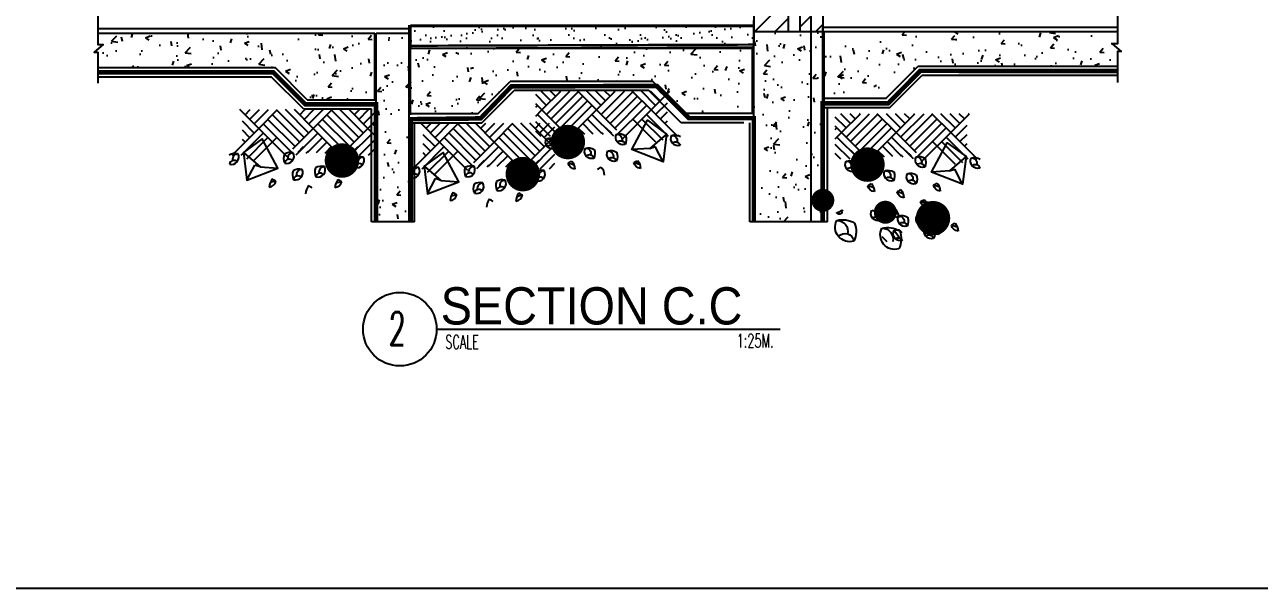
# Model space of a CAD drawing. Extents: x 417610.1 to 417639, y 43413.5 to 43433.4.
# Drawn here: x 417616.72 to 417622.1, y 43413.49 to 43415.95 of the extents above; entities that cross this region are included whole.
import ezdxf

# ---------------------------------------------------------------- set-up
doc = ezdxf.new("R2010")
doc.units = 0
doc.header["$MEASUREMENT"] = 0
doc.linetypes.add('CENTERX2', pattern=[4, 2.5, -0.5, 0.5, -0.5])
doc.linetypes.add('HIDDEN2', pattern=[0.1875, 0.125, -0.0625])
doc.layers.get('0').update_dxf_attribs({"linetype": 'CONTINUOUS'})
for name, color, linetype in [('2', 2, 'CONTINUOUS'), ('AXES', 11, 'CENTERX2'), ('gravel', 11, 'CONTINUOUS'), ('Hatch', 11, 'CONTINUOUS'), ('INSUL', 7, 'CONTINUOUS'), ('Plaster', 7, 'CONTINUOUS'), ('SANI', 2, 'CONTINUOUS'), ('TITLE', 6, 'CONTINUOUS'), ('TXT', 2, 'CONTINUOUS'), ('TXT1', 2, 'CONTINUOUS'), ('WALL', 6, 'CONTINUOUS'), ('WallPartition', 2, 'CONTINUOUS'), ('Windows', 9, 'CONTINUOUS')]:
    doc.layers.add(name, color=color, linetype=linetype)
doc.styles.add('ROMANS', font='ROMANS.shx', dxfattribs={"width": 0.6})
doc.styles.add('TTXT', font='swisse.ttf', dxfattribs={"width": 0.6})

# ---------------------------------------------------------------- blocks, each defined once
blk = doc.blocks.new('A$C22107CF4')
for p, q in [((0.1286, 0.2837), (0.0467, 0.3655)), ((0.0494, 0.3629), (0.052, 0.3655)), ((0.0692, 0.3431), (0.0916, 0.3655)), ((0.089, 0.3233), (0.1312, 0.3655)), ((0.1088, 0.3035), (0.1708, 0.3655)), ((0.1286, 0.2837), (0.2104, 0.3655)), ((0.287, 0.2045), (0.1682, 0.3233)), ((0.3068, 0.2243), (0.188, 0.3431)), ((0.3266, 0.2441), (0.2078, 0.3629)), ((0.3464, 0.2639), (0.2447, 0.3655)), ((0.3662, 0.2837), (0.2843, 0.3655)), ((0.287, 0.3629), (0.2896, 0.3655)), ((0.3068, 0.3431), (0.3292, 0.3655)), ((0.3266, 0.3233), (0.3688, 0.3655)), ((0.3464, 0.3035), (0.4084, 0.3655)), ((0.3662, 0.2837), (0.448, 0.3655)), ((0.5246, 0.2045), (0.4058, 0.3233)), ((0.5444, 0.2243), (0.4256, 0.3431)), ((0.5642, 0.2441), (0.4454, 0.3629)), ((0.584, 0.2639), (0.4823, 0.3655)), ((0.6038, 0.2837), (0.5219, 0.3655)), ((0.5246, 0.3629), (0.5272, 0.3655)), ((0.5444, 0.3431), (0.5668, 0.3655)), ((0.5642, 0.3233), (0.6064, 0.3655)), ((0.584, 0.3035), (0.6308, 0.3504)), ((0.0126, 0.1677), (0.1286, 0.2837)), ((0.1088, 0.2639), (0.0574, 0.3153)), ((0.089, 0.2441), (0.0574, 0.2757)), ((0.2522, 0.1601), (0.1286, 0.2837)), ((0.2844, 0.1675), (0.1484, 0.3035)), ((0.2775, 0.195), (0.3662, 0.2837)), ((0.4822, 0.1677), (0.3662, 0.2837)), ((0.5048, 0.1847), (0.386, 0.3035)), ((0.4877, 0.1677), (0.6038, 0.2837)), ((0.6038, 0.2837), (0.6308, 0.3108)), ((0.6308, 0.2566), (0.6038, 0.2837)), ((0.6308, 0.2962), (0.6236, 0.3035)), ((0.0522, 0.1677), (0.1484, 0.2639)), ((0.0692, 0.2243), (0.0574, 0.2361)), ((0.0761, 0.152), (0.1682, 0.2441)), ((0.1077, 0.144), (0.2078, 0.2441)), ((0.2911, 0.169), (0.386, 0.2639)), ((0.3425, 0.1808), (0.4058, 0.2441)), ((0.3799, 0.1786), (0.4256, 0.2243)), ((0.5273, 0.1677), (0.6236, 0.2639)), ((0.5669, 0.1677), (0.6308, 0.2316)), ((0.2998, 0.1806), (0.3237, 0.2045)), ((0.335, 0.1762), (0.3435, 0.1847)), ((0.4173, 0.1764), (0.4454, 0.2045)), ((0.4547, 0.1742), (0.4652, 0.1847)), ((0.4927, 0.1359), (0.5613, 0.2045)), ((0.6065, 0.1677), (0.6308, 0.192))]:
    blk.add_line(p, q)
for points in [[(0.0766, 0.0585), (0.2116, 0.111), (0.1441, 0.2385), (0.0616, 0.1785), (0.0766, 0.0585), (0.1112, 0.1244)], [(0.1343, 0.1163), (0.2116, 0.111), (0.1441, 0.2385), (0.0616, 0.1785), (0.1343, 0.1163), (0.1112, 0.1244)]]:
    blk.add_lwpolyline(points)
for centre, radius, start, end in [((0.0263, 0.124), 0.0509, 76.0322, 121.1405), ((0.0105, 0.1589), 0.0317, 253.7091, 27.4015), ((0.0385, 0.1494), 0.024, 89.5708, 192.7334), ((0.2876, 0.1547), 0.0506, 159.5756, 205.1522), ((0.2666, 0.1288), 0.0509, 76.0322, 121.1405), ((0.2507, 0.1636), 0.0317, 253.7091, 27.4015), ((0.2787, 0.1542), 0.024, 89.5708, 192.7334), ((0.0207, 0.1257), 0.0193, 42.46, 171.8043), ((0.261, 0.1305), 0.0193, 42.46, 171.8043), ((0.4233, 0.0945), 0.0506, 159.5756, 205.1522), ((0.4022, 0.0685), 0.0509, 76.0322, 121.1405), ((0.3864, 0.1034), 0.0317, 253.7091, 27.4015), ((0.4143, 0.0939), 0.024, 89.5708, 192.7334), ((0.5929, 0.1359), 0.0506, 159.5756, 205.1522), ((0.5718, 0.1099), 0.0509, 76.0322, 121.1405), ((0.556, 0.1448), 0.0317, 253.7091, 27.4015), ((0.5662, 0.1116), 0.0193, 42.46, 171.8043), ((0.5839, 0.1354), 0.024, 89.5708, 192.7334), ((0.2409, 0.024), 0.0669, 143.5113, 175.9191), ((0.1707, 0.0622), 0.0336, 275.8828, 346.643), ((0.1707, 0.0622), 0.0336, 275.8828, 346.643), ((0.2198, -0.0514), 0.1071, 98.8765, 112.9463), ((-0.5126, -1.1654), 1.4144, 59.5906, 60.3518), ((0.3258, 0.0823), 0.0506, 159.5756, 205.1522), ((0.3047, 0.0563), 0.0509, 76.0322, 121.1405), ((0.2889, 0.0912), 0.0317, 253.7091, 27.4015), ((0.2991, 0.058), 0.0193, 42.46, 171.8043), ((0.3168, 0.0818), 0.024, 89.5708, 192.7334), ((0.3966, 0.0702), 0.0193, 42.46, 171.8043), ((0.5272, 0.0216), 0.0669, 143.5113, 175.9191), ((-0.2263, -1.1678), 1.4144, 59.5906, 60.3518), ((0.3991, -0.0048), 0.0669, 143.5113, 175.9191), ((-0.3544, -1.1942), 1.4144, 59.5906, 60.3518), ((0.457, 0.0598), 0.0336, 275.8828, 346.643), ((0.457, 0.0598), 0.0336, 275.8828, 346.643), ((0.5062, -0.0538), 0.1071, 98.8765, 112.9463)]:
    blk.add_arc(centre, radius, start, end)
at = {"layer": 'Hatch', "const_width": 0.075}
blk.add_lwpolyline([(0.4534, 0.144, 1), (0.5284, 0.144, 1)], format="xyb", close=True, dxfattribs=at)
blk = doc.blocks.new('A$C53BB0ABE')
for p, q in [((0.1286, 0.5089), (0.0467, 0.5908)), ((0.0494, 0.5881), (0.052, 0.5908)), ((0.1088, 0.4891), (0.0574, 0.5405)), ((0.0692, 0.5683), (0.0916, 0.5908)), ((0.089, 0.5485), (0.1312, 0.5908)), ((0.1088, 0.5287), (0.1708, 0.5908)), ((0.1286, 0.5089), (0.2104, 0.5908)), ((0.287, 0.4297), (0.1682, 0.5485)), ((0.3068, 0.4495), (0.188, 0.5683)), ((0.3266, 0.4693), (0.2078, 0.5881)), ((0.3464, 0.4891), (0.2447, 0.5908)), ((0.3662, 0.5089), (0.2843, 0.5908)), ((0.287, 0.5881), (0.2896, 0.5908)), ((0.3068, 0.5683), (0.3292, 0.5908)), ((0.3266, 0.5485), (0.3688, 0.5908)), ((0.3464, 0.5287), (0.4084, 0.5908)), ((0.3662, 0.5089), (0.448, 0.5908)), ((0.5246, 0.4297), (0.4058, 0.5485)), ((0.5444, 0.4495), (0.4256, 0.5683)), ((0.5642, 0.4693), (0.4454, 0.5881)), ((0.584, 0.4891), (0.4823, 0.5908)), ((0.6038, 0.5089), (0.5219, 0.5908)), ((0.5246, 0.5881), (0.5272, 0.5908)), ((0.5444, 0.5683), (0.5668, 0.5908)), ((0.5642, 0.5485), (0.6064, 0.5908)), ((0.584, 0.5287), (0.6308, 0.5756)), ((0.0126, 0.3929), (0.1286, 0.5089)), ((0.0522, 0.3929), (0.1484, 0.4891)), ((0.089, 0.4693), (0.0574, 0.5009)), ((0.2522, 0.3853), (0.1286, 0.5089)), ((0.2844, 0.3927), (0.1484, 0.5287)), ((0.2775, 0.4202), (0.3662, 0.5089)), ((0.2911, 0.3942), (0.386, 0.4891)), ((0.4822, 0.3929), (0.3662, 0.5089)), ((0.5048, 0.4099), (0.386, 0.5287)), ((0.4877, 0.3929), (0.6038, 0.5089)), ((0.5273, 0.3929), (0.6236, 0.4891)), ((0.6038, 0.5089), (0.6308, 0.536)), ((0.6308, 0.4819), (0.6038, 0.5089)), ((0.6308, 0.5215), (0.6236, 0.5287)), ((0.0692, 0.4495), (0.0574, 0.4613)), ((0.0761, 0.3773), (0.1682, 0.4693)), ((0.1077, 0.3692), (0.2078, 0.4693)), ((0.3425, 0.406), (0.4058, 0.4693)), ((0.3799, 0.4038), (0.4256, 0.4495)), ((0.5669, 0.3929), (0.6308, 0.4568)), ((0.2998, 0.4059), (0.3237, 0.4297)), ((0.335, 0.4014), (0.3435, 0.4099)), ((0.4173, 0.4017), (0.4454, 0.4297)), ((0.4547, 0.3995), (0.4652, 0.4099)), ((0.4927, 0.3612), (0.5613, 0.4297)), ((0.6065, 0.3929), (0.6308, 0.4172)), ((0.6038, 0.1716), (0.5993, 0.1716)), ((0.5993, 0.1716), (0.5993, 0.17)), ((0.5993, 0.17), (0.6008, 0.17)), ((0.6008, 0.17), (0.6008, 0.1685)), ((0.6023, 0.1655), (0.6023, 0.1579)), ((0.6054, 0.17), (0.6038, 0.1716)), ((0.6069, 0.1685), (0.6054, 0.17)), ((0.6084, 0.167), (0.6069, 0.1685)), ((0.6099, 0.167), (0.6084, 0.167)), ((0.6114, 0.1655), (0.6099, 0.167)), ((0.6129, 0.164), (0.6114, 0.1655)), ((0.616, 0.164), (0.6129, 0.164)), ((0.6175, 0.1625), (0.616, 0.164)), ((0.6205, 0.1625), (0.6175, 0.1625)), ((0.6205, 0.1609), (0.6205, 0.1625)), ((0.1652, 0.1106), (0.1667, 0.1091)), ((0.1667, 0.1091), (0.1758, 0.1091)), ((0.1758, 0.1091), (0.1773, 0.1106)), ((0.1773, 0.1106), (0.1804, 0.1106)), ((0.6023, 0.1579), (0.6054, 0.1564)), ((0.6054, 0.1564), (0.6069, 0.1549)), ((0.6069, 0.1549), (0.6084, 0.1534)), ((0.6084, 0.1534), (0.6175, 0.1534)), ((0.6175, 0.1534), (0.619, 0.1549)), ((0.619, 0.1549), (0.622, 0.1549)), ((0.6236, 0.1609), (0.6205, 0.1609)), ((0.622, 0.1564), (0.6236, 0.1579)), ((0.622, 0.1549), (0.622, 0.1564)), ((0.6236, 0.1579), (0.6236, 0.1609)), ((0.4049, 0.033), (0.4273, 0.0554))]:
    blk.add_line(p, q)
for points in [[(0.0766, 0.2837), (0.2116, 0.3362), (0.1441, 0.4638), (0.0616, 0.4038), (0.0766, 0.2837), (0.1112, 0.3497)], [(0.1343, 0.3416), (0.2116, 0.3362), (0.1441, 0.4638), (0.0616, 0.4038), (0.1343, 0.3416), (0.1112, 0.3497)]]:
    blk.add_lwpolyline(points)
for centre, radius, start, end in [((0.0263, 0.3493), 0.0509, 76.0322, 121.1405), ((0.0105, 0.3841), 0.0317, 253.7091, 27.4015), ((0.0385, 0.3747), 0.024, 89.5708, 192.7334), ((0.2876, 0.38), 0.0506, 159.5756, 205.1522), ((0.2666, 0.354), 0.0509, 76.0322, 121.1405), ((0.2507, 0.3889), 0.0317, 253.7091, 27.4015), ((0.2787, 0.3794), 0.024, 89.5708, 192.7334), ((0.5929, 0.3611), 0.0506, 159.5756, 205.1522), ((0.5718, 0.3352), 0.0509, 76.0322, 121.1405), ((0.556, 0.37), 0.0317, 253.7091, 27.4015), ((0.5839, 0.3606), 0.024, 89.5708, 192.7334), ((0.0207, 0.3509), 0.0193, 42.46, 171.8043), ((0.261, 0.3557), 0.0193, 42.46, 171.8043), ((0.3258, 0.3075), 0.0506, 159.5756, 205.1522), ((0.3047, 0.2816), 0.0509, 76.0322, 121.1405), ((0.2889, 0.3164), 0.0317, 253.7091, 27.4015), ((0.3168, 0.307), 0.024, 89.5708, 192.7334), ((0.4233, 0.3197), 0.0506, 159.5756, 205.1522), ((0.4022, 0.2938), 0.0509, 76.0322, 121.1405), ((0.3864, 0.3286), 0.0317, 253.7091, 27.4015), ((0.4143, 0.3192), 0.024, 89.5708, 192.7334), ((0.5662, 0.3369), 0.0193, 42.46, 171.8043), ((0.2409, 0.2493), 0.0669, 143.5113, 175.9191), ((0.1707, 0.2874), 0.0336, 275.8828, 346.643), ((0.1707, 0.2874), 0.0336, 275.8828, 346.643), ((0.2198, 0.1738), 0.1071, 98.8765, 112.9463), ((-0.5126, -0.9402), 1.4144, 59.5906, 60.3518), ((0.2991, 0.2833), 0.0193, 42.46, 171.8043), ((0.3966, 0.2954), 0.0193, 42.46, 171.8043), ((0.5272, 0.2468), 0.0669, 143.5113, 175.9191), ((0.457, 0.285), 0.0336, 275.8828, 346.643), ((0.457, 0.285), 0.0336, 275.8828, 346.643), ((0.5062, 0.1714), 0.1071, 98.8765, 112.9463), ((-0.2263, -0.9426), 1.4144, 59.5906, 60.3518), ((0.2974, 0.1777), 0.0669, 143.5113, 175.9191), ((-0.4561, -1.0117), 1.4144, 59.5906, 60.3518), ((0.3991, 0.2205), 0.0669, 143.5113, 175.9191), ((0.3289, 0.2586), 0.0336, 275.8828, 346.643), ((0.3289, 0.2586), 0.0336, 275.8828, 346.643), ((0.3781, 0.145), 0.1071, 98.8765, 112.9463), ((-0.3544, -0.969), 1.4144, 59.5906, 60.3518), ((0.2342, 0.1849), 0.0506, 159.5756, 205.1522), ((0.1973, 0.1938), 0.0317, 253.7091, 27.4015), ((0.2076, 0.1607), 0.0193, 42.46, 171.8043), ((0.2272, 0.2159), 0.0336, 275.8828, 346.643), ((0.2272, 0.2159), 0.0336, 275.8828, 346.643), ((0.2764, 0.1023), 0.1071, 98.8765, 112.9463), ((0.4217, 0.1339), 0.0669, 143.5113, 175.9191), ((0.3515, 0.172), 0.0336, 275.8828, 346.643), ((0.3515, 0.172), 0.0336, 275.8828, 346.643), ((0.4007, 0.0584), 0.1071, 98.8765, 112.9463), ((-0.3318, -1.0556), 1.4144, 59.5906, 60.3518), ((0.4809, 0.1473), 0.0506, 159.5756, 205.1522), ((0.444, 0.1562), 0.0317, 253.7091, 27.4015), ((0.4719, 0.1468), 0.024, 89.5708, 192.7334), ((0.1633, 0.075), 0.0669, 143.5113, 175.9191), ((-0.5902, -1.1144), 1.4144, 59.5906, 60.3518), ((0.2641, 0.1182), 0.0309, 145.6775, 215.1297), ((0.2643, 0.1135), 0.0339, 70.0639, 139.3275), ((0.2477, 0.1308), 0.0317, 253.7091, 27.4015), ((0.258, 0.0977), 0.0193, 42.46, 171.8043), ((0.2757, 0.1214), 0.024, 89.5708, 192.7334), ((0.364, 0.1228), 0.0506, 159.5756, 205.1522), ((0.343, 0.0969), 0.0509, 76.0322, 121.1405), ((0.3271, 0.1317), 0.0317, 253.7091, 27.4015), ((0.3374, 0.0986), 0.0193, 42.46, 171.8043), ((0.3551, 0.1223), 0.024, 89.5708, 192.7334), ((0.4542, 0.123), 0.0193, 42.46, 171.8043), ((0.6418, 0.0795), 0.1012, 159.5756, 205.1522), ((0.5997, 0.0276), 0.1018, 76.0322, 121.1405), ((0.568, 0.0973), 0.0634, 253.7091, 27.4015), ((0.6239, 0.0785), 0.048, 89.5708, 192.7334), ((0.0931, 0.1132), 0.0336, 275.8828, 346.643), ((0.0931, 0.1132), 0.0336, 275.8828, 346.643), ((0.1423, -0.0004), 0.1071, 98.8765, 112.9463), ((0.247, 0.0605), 0.0669, 143.5113, 175.9191), ((0.1768, 0.0987), 0.0336, 275.8828, 346.643), ((0.1768, 0.0987), 0.0336, 275.8828, 346.643), ((0.2259, -0.0149), 0.1071, 98.8765, 112.9463), ((-0.5065, -1.1289), 1.4144, 59.5906, 60.3518), ((0.2488, 0.0686), 0.0506, 159.5756, 205.1522), ((0.2277, 0.0426), 0.0509, 76.0322, 121.1405), ((0.2119, 0.0775), 0.0317, 253.7091, 27.4015), ((0.2221, 0.0443), 0.0193, 42.46, 171.8043), ((0.2398, 0.0681), 0.024, 89.5708, 192.7334), ((0.347, 0.0689), 0.0317, 253.7091, 27.4015), ((0.3641, 0.0592), 0.0267, 65.5992, 147.4022), ((0.4454, 0.0455), 0.1012, 159.5756, 205.1522), ((0.4033, -0.0063), 0.1018, 76.0322, 121.1405), ((0.5126, -0.0328), 0.1801, 139.7514, 152.5428), ((0.3716, 0.0634), 0.0634, 253.7091, 27.4015), ((0.4275, 0.0445), 0.048, 89.5708, 192.7334), ((0.5884, 0.031), 0.0386, 42.46, 171.8043), ((0.3603, 0.0256), 0.0257, 64.3681, 149.8962)]:
    blk.add_arc(centre, radius, start, end)
at = {"layer": 'Hatch'}
for points, const_width in [([(0.4534, 0.3692, 1), (0.5284, 0.3692, 1)], 0.075), ([(0.6603, 0.2138, 1), (0.7103, 0.2138, 1)], 0.05), ([(0.1682, 0.136, 1), (0.2432, 0.136, 1)], 0.075), ([(0.3881, 0.162, 1), (0.4381, 0.162, 1)], 0.05)]:
    blk.add_lwpolyline(points, format="xyb", close=True, dxfattribs=dict(at, const_width=const_width))

msp = doc.modelspace()

# ---------------------------------------------------------------- hatches: boundary and pattern name
at = {"layer": 'Hatch'}
h = msp.add_hatch(dxfattribs=at)
h.set_pattern_fill('ANSI31', color=256, scale=0.5, style=0)
h.set_pattern_definition([(45, (-179.97928, -95.99041), (-0.044194173824, 0.044194173824), [])])
h.paths.add_polyline_path([(417620.1951, 43418.9657), (417620.1451, 43418.9657), (417620.1451, 43415.9157), (417620.1951, 43415.9157), (417620.1951, 43415.9357)])
h.paths.add_polyline_path([(417620.1451, 43418.9657), (417620.1358, 43418.9657), (417620.1358, 43419.0029), (417620.0951, 43418.9742), (417620.0951, 43415.9157), (417620.1451, 43415.9157)])
h.paths.add_polyline_path([(417620.0451, 43418.9388), (417620.0328, 43418.9301), (417620.0328, 43418.9657), (417619.8951, 43418.9657), (417619.8951, 43415.9397), (417619.8951, 43415.9157), (417620.0451, 43415.9157)])
h.paths.add_polyline_path([(417618.3951, 43418.9657), (417618.3718, 43418.9657), (417618.3718, 43419.0029), (417618.2688, 43418.9301), (417618.2688, 43418.9657), (417618.2451, 43418.9657), (417618.2451, 43418.1657), (417618.3951, 43418.1657)])
at = {"layer": 'Windows'}
h = msp.add_hatch(dxfattribs=at)
h.set_pattern_fill('AR-SAND', color=256, scale=0.05, style=0)
h.set_pattern_definition([(37.5, (-179.97928, -95.99041), (-0.003149667905, 0.09634118845), [0, -0.076, 0, -0.085, 0, -0.08125]), (7.5, (-179.97928, -95.99041), (0.088488835263, 0.14110730326), [0, -0.041, 0, -0.0685, 0, -0.02625]), (327.5, (-180.04078, -95.99041), (0.155707093088, 0.000282952677), [0, -0.025, 0, -0.09, 0, -0.1175]), (317.5, (-180.04078, -95.99041), (0.15030633023, 0.043883778247), [0, -0.0125, 0, -0.059, 0, -0.0675])])
h.paths.add_polyline_path([(417619.8951, 43415.9397), (417618.4008, 43415.9397), (417618.4008, 43415.8457), (417619.8951, 43415.8457)])
h = msp.add_hatch(dxfattribs=at)
h.set_pattern_fill('AR-CONC', color=256, scale=0.03, style=0)
h.set_pattern_definition([(50, (-179.97928, -95.9904), (0.21517805478, -0.018825640495), [0.0225, -0.2475]), (355, (-179.97928, -95.9904), (-0.04162540008, 0.22565764011), [0.018, -0.198]), (100.4514, (-179.96135, -95.99198), (0.17355281451, 0.20683186262), [0.019122057, -0.2103426336]), (46.1842, (-179.97928, -95.9304), (0.32017231459, -0.0496557043), [0.03375, -0.37125]), (96.6356, (-179.9526, -95.93455), (0.28039881166, 0.29223536127), [0.0286830864, -0.3155139]), (351.1842, (-179.97928, -95.9304), (0.28039858354, 0.29223558028), [0.027, -0.297]), (21, (-179.94928, -95.9454), (0.179072115636, -0.1207856672), [0.0225, -0.2475]), (326, (-179.94928, -95.9454), (0.07299459958, 0.21754501351), [0.018, -0.198]), (71.4514, (-179.93436, -95.95547), (0.25206678857, 0.09675914901), [0.019122057, -0.2103426336]), (37.5, (-179.97928, -95.99041), (0.003647956595, 0.09986815615), [0, -0.1956, 0, -0.201, 0, -0.19875]), (7.5, (-179.97928, -95.99041), (0.078920861233, 0.118323513565), [0, -0.1146, 0, -0.1911, 0, -0.07575]), (327.5, (-180.04618, -95.99041), (0.160146730852, -0.00676646152), [0, -0.075, 0, -0.234, 0, -0.3105]), (317.5, (-180.07618, -95.99041), (0.174955850803, 0.0300314947), [0, -0.0975, 0, -0.1554, 0, -0.2205])])
h.paths.add_polyline_path([(417621.4547, 43415.8638), (417621.4773, 43415.8638), (417621.4773, 43415.9157), (417620.2015, 43415.9157), (417620.2015, 43415.6257), (417620.4691, 43415.6257), (417620.6091, 43415.7657), (417621.4773, 43415.7657), (417621.4773, 43415.8314), (417621.4938, 43415.8314)])
h.paths.add_polyline_path([(417620.1951, 43415.9157), (417620.1451, 43415.9157), (417620.1451, 43415.09), (417620.1951, 43415.09), (417620.1951, 43415.1581, -0.412817), (417620.1703, 43415.1831, -0.412817), (417620.1951, 43415.2081)])
h.paths.add_polyline_path([(417620.1451, 43415.9157), (417619.8951, 43415.9157), (417619.8951, 43415.5607), (417619.8951, 43415.09), (417620.1451, 43415.09)])
h.paths.add_polyline_path([(417619.8888, 43415.8507), (417618.4008, 43415.8457), (417618.4008, 43415.5607), (417618.6944, 43415.5607), (417618.8344, 43415.7007), (417619.4551, 43415.7007), (417619.5951, 43415.5607), (417619.8888, 43415.5607)])
h.paths.add_polyline_path([(417618.3951, 43415.8557), (417618.3951, 43415.9107), (417618.2508, 43415.9107), (417618.2508, 43415.431), (417618.2508, 43415.09), (417618.3951, 43415.09)])
h.paths.add_polyline_path([(417618.2456, 43415.9107), (417617.0398, 43415.9107), (417617.0398, 43415.8609), (417617.0623, 43415.8609), (417617.0233, 43415.8285), (417617.0398, 43415.8285), (417617.0398, 43415.7607), (417617.8108, 43415.7607), (417617.9508, 43415.6207), (417618.2456, 43415.6207)])

# ---------------------------------------------------------------- linework, layer by layer
at = {"layer": '2'}
for p, q in [((417619.8951, 43415.09), (417619.8951, 43415.9657)), ((417620.1951, 43415.0931), (417620.1951, 43415.9357)), ((417617.0398, 43415.9107), (417618.2456, 43415.9107)), ((417618.2456, 43415.6207), (417618.2456, 43415.9107)), ((417618.2508, 43415.9107), (417618.3951, 43415.9107)), ((417618.2508, 43415.431), (417618.2508, 43415.9107)), ((417619.8951, 43415.5607), (417619.8951, 43415.9157)), ((417620.1951, 43415.9157), (417619.8951, 43415.9157)), ((417621.4773, 43415.9157), (417620.1951, 43415.9157)), ((417620.2015, 43415.5943), (417620.2015, 43415.9157)), ((417618.3951, 43415.09), (417618.3951, 43415.8557)), ((417618.4008, 43415.8457), (417619.8888, 43415.8507)), ((417618.4008, 43415.5557), (417618.4008, 43415.8457)), ((417619.8888, 43415.5607), (417619.8888, 43415.8507)), ((417617.0398, 43415.7607), (417617.8108, 43415.7607)), ((417617.0398, 43415.7207), (417617.7942, 43415.7207)), ((417617.9342, 43415.5807), (417617.7942, 43415.7207)), ((417617.9508, 43415.6207), (417617.8108, 43415.7607)), ((417620.4691, 43415.6257), (417620.6091, 43415.7657)), ((417620.4857, 43415.5857), (417620.6257, 43415.7257)), ((417621.4773, 43415.7657), (417620.6091, 43415.7657)), ((417621.4773, 43415.7257), (417620.6257, 43415.7257)), ((417618.6944, 43415.5607), (417618.8344, 43415.7007)), ((417619.4551, 43415.7007), (417618.8344, 43415.7007)), ((417619.5951, 43415.5607), (417619.4551, 43415.7007)), ((417617.9508, 43415.6207), (417618.2456, 43415.6207)), ((417618.711, 43415.5207), (417618.851, 43415.6607)), ((417619.4386, 43415.6607), (417618.851, 43415.6607)), ((417619.5786, 43415.5207), (417619.4386, 43415.6607)), ((417620.4691, 43415.6257), (417620.1951, 43415.6257)), ((417617.9342, 43415.5807), (417618.2308, 43415.5807)), ((417618.2308, 43415.09), (417618.2308, 43415.5807)), ((417618.4008, 43415.5607), (417618.6944, 43415.5607)), ((417619.8888, 43415.5607), (417619.5951, 43415.5607)), ((417620.4857, 43415.5857), (417620.1891, 43415.5857)), ((417620.2151, 43415.09), (417620.2151, 43415.5857)), ((417618.3951, 43415.1215), (417618.3951, 43415.5157)), ((417618.4115, 43415.5207), (417618.711, 43415.5207)), ((417618.4175, 43415.09), (417618.4175, 43415.5207)), ((417619.852, 43415.5207), (417619.5786, 43415.5207)), ((417619.878, 43415.09), (417619.878, 43415.5207)), ((417618.4175, 43415.09), (417618.2308, 43415.09)), ((417620.2151, 43415.09), (417619.878, 43415.09))]:
    msp.add_line(p, q, dxfattribs=at)
at = {"layer": 'AXES'}
msp.add_line((417620.1451, 43415.09), (417620.1451, 43419.544), dxfattribs=at)
at = {"layer": 'INSUL'}
for p, q in [((417620.0451, 43418.9657), (417620.0451, 43415.9157)), ((417620.0951, 43418.9742), (417620.0951, 43415.9157))]:
    msp.add_line(p, q, dxfattribs=at)
at = {"layer": 'Plaster'}
for p, q in [((417617.0398, 43415.9307), (417618.3951, 43415.9307)), ((417618.4008, 43415.9457), (417619.8952, 43415.9457)), ((417621.4773, 43415.9357), (417620.1951, 43415.9357))]:
    msp.add_line(p, q, dxfattribs=at)
at = {"layer": 'SANI', "color": 6}
msp.add_line((417618.5141, 43414.6225), (417620.0102, 43414.6225), dxfattribs=at)
at = {"layer": 'TITLE'}
msp.add_line((417610.0994, 43413.495), (417638.4244, 43413.495), dxfattribs=at)
at = {"layer": 'TITLE', "color": 6}
msp.add_circle((417618.3541, 43414.6225), 0.16, dxfattribs=at)
at = {"layer": 'WALL'}
for p, q in [((417619.8951, 43418.9657), (417619.8951, 43415.9397)), ((417620.1951, 43418.9657), (417620.1951, 43415.9157))]:
    msp.add_line(p, q, dxfattribs=at)
at = {"layer": 'WallPartition', "linetype": 'HIDDEN2'}
for points, const_width in [([(417618.3951, 43415.8557), (417619.8951, 43415.8607), (417619.8951, 43415.9507)], 0.01), ([(417618.3951, 43415.8557), (417618.3951, 43415.9457)], 0.01), ([(417617.0398, 43415.7407), (417617.8025, 43415.7407), (417617.9425, 43415.6007), (417618.2508, 43415.6007), (417618.2508, 43415.09)], 0.02), ([(417621.4773, 43415.7458), (417620.6194, 43415.7467), (417620.4806, 43415.6057), (417620.1951, 43415.6057), (417620.1951, 43415.09)], 0.02), ([(417618.402, 43415.09), (417618.402, 43415.5362), (417618.7055, 43415.5397), (417618.8399, 43415.6791), (417619.4728, 43415.6807), (417619.6128, 43415.5407), (417619.8951, 43415.5407), (417619.8951, 43415.09)], 0.02)]:
    msp.add_lwpolyline(points, dxfattribs=dict(at, const_width=const_width))
at = {"layer": 'Windows'}
for points in [[(417617.0398, 43415.99), (417617.0398, 43415.8609), (417617.0623, 43415.8609), (417617.0233, 43415.8285), (417617.0398, 43415.8285), (417617.0398, 43415.6937)], [(417621.4773, 43415.9929), (417621.4773, 43415.8638), (417621.4547, 43415.8638), (417621.4938, 43415.8314), (417621.4773, 43415.8314), (417621.4773, 43415.6966)]]:
    msp.add_lwpolyline(points, dxfattribs=at)
msp.add_lwpolyline([(417619.8951, 43415.9397), (417618.4008, 43415.9397), (417618.4008, 43415.8457), (417619.8951, 43415.8457)], close=True, dxfattribs=at)

# ---------------------------------------------------------------- block references
at = {"layer": 'gravel', "xscale": -1}
for name, p in [('A$C22107CF4', (417619.5762, 43415.2928)), ('A$C53BB0ABE', (417620.8805, 43414.9694))]:
    msp.add_blockref(name, p, dxfattribs=at)
at = {"layer": 'gravel'}
for p in [(417617.6112, 43415.2122), (417618.3985, 43415.1531)]:
    msp.add_blockref('A$C22107CF4', p, dxfattribs=at)

# ---------------------------------------------------------------- texts
at = {"layer": 'TITLE', "style": 'ROMANS', "width": 0.6}
msp.add_text('2', height=0.1439, dxfattribs=at).set_placement((417618.3053, 43414.553))
at = {"layer": 'TXT', "style": 'ROMANS', "width": 0.6}
for s, p in [('SCALE', (417618.5518, 43414.537)), ('1:25M.', (417619.8204, 43414.5427))]:
    msp.add_text(s, height=0.06, dxfattribs=at).set_placement(p)
at = {"layer": 'TXT1', "color": 6, "style": 'TTXT', "width": 0.9}
msp.add_text('SECTION C.C', height=0.162094, dxfattribs=at).set_placement((417618.5319, 43414.6429))

doc.saveas('drawing.dxf')
